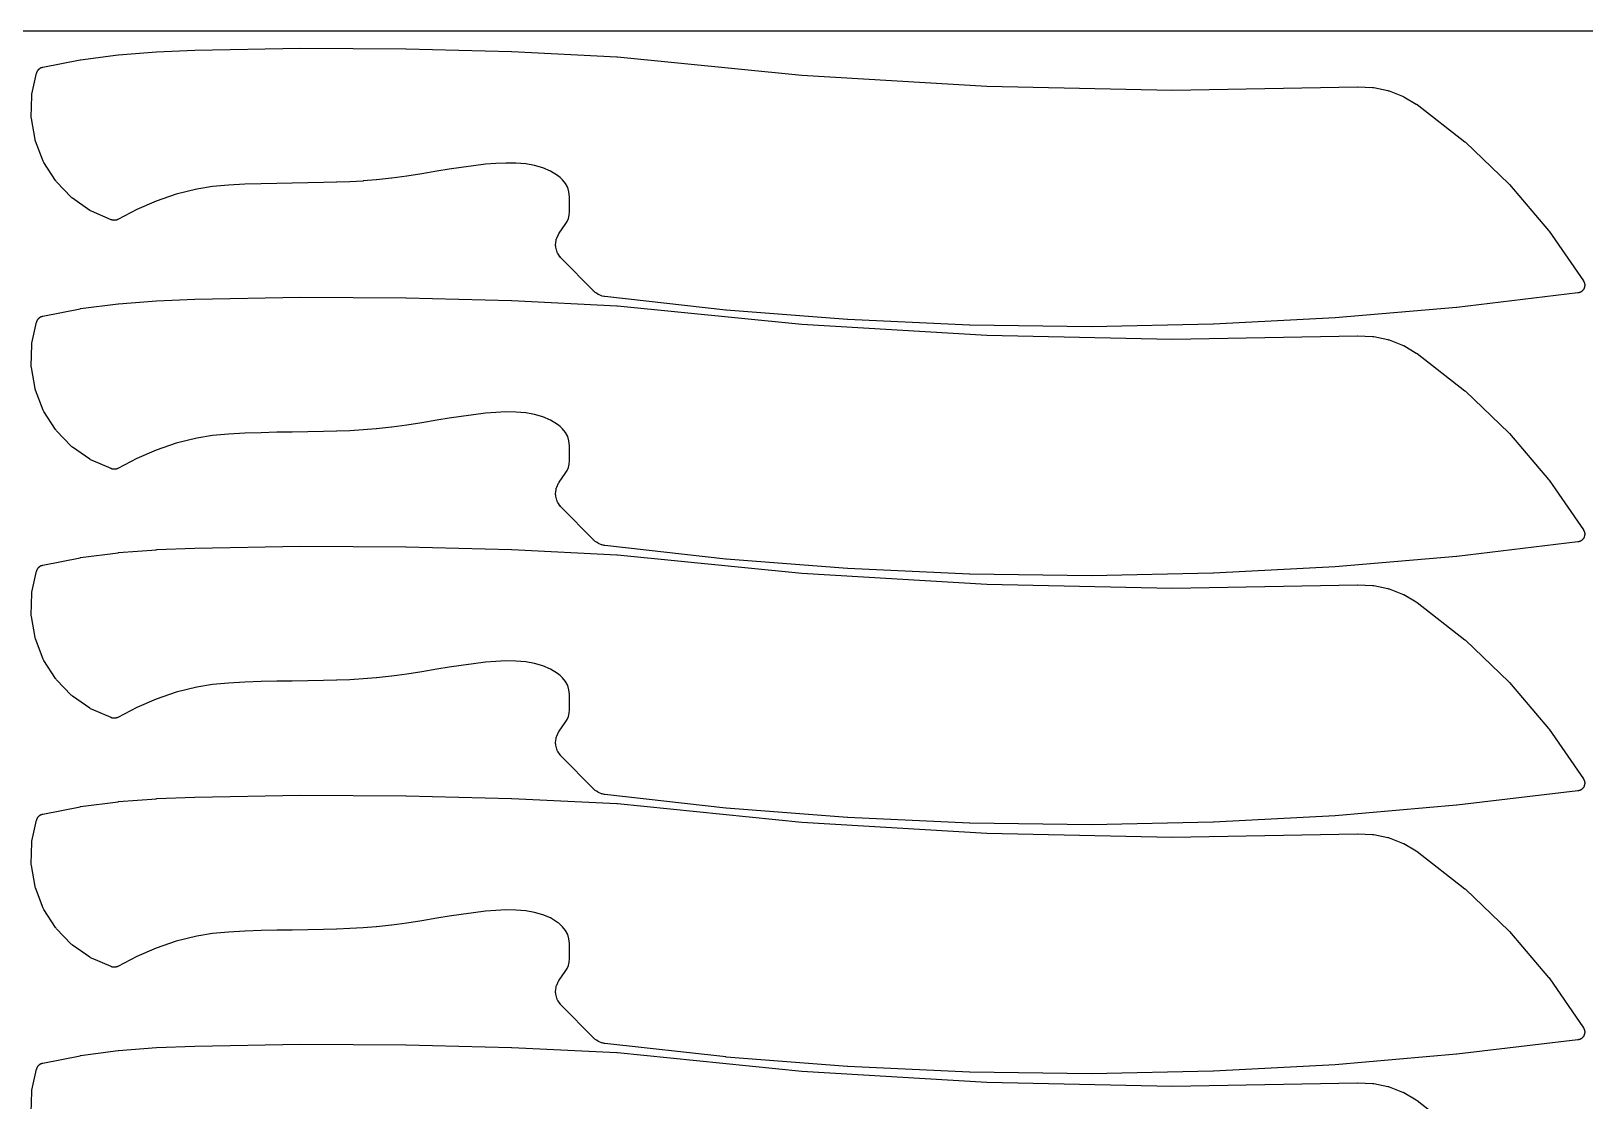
# Model space of a CAD drawing. Header units: metres. Extents: x 0 to 3000, y 0 to 1100.
# Drawn here: x 1198.3 to 1597.8, y 825 to 1100 of the extents above; entities that cross this region are included whole.
import ezdxf

# ---------------------------------------------------------------- set-up
doc = ezdxf.new("R2010")
doc.units = ezdxf.units.M

msp = doc.modelspace()

# ---------------------------------------------------------------- linework, layer by layer
at = {"color": 7}
msp.add_lwpolyline([(0, 0), (3000, 0), (3000, 1100), (0, 1100), (0, 0)], close=True, dxfattribs=at)
at = {"color": 1}
for points in [[(1334.48, 1041.76), (1334.47, 1041.78), (1334.45, 1041.79), (1334.41, 1041.86), (1334.36, 1041.92), (1333.76, 1042.79), (1333.67, 1042.94), (1333.59, 1043.1), (1333.53, 1043.26), (1333.48, 1043.43), (1333.22, 1044.42), (1333.18, 1044.64), (1333.16, 1044.87), (1333.17, 1045.1), (1333.26, 1046.12), (1333.29, 1046.29), (1333.33, 1046.47), (1333.38, 1046.63), (1333.45, 1046.79), (1333.9, 1047.75), (1333.94, 1047.82), (1333.97, 1047.89), (1333.98, 1047.9), (1333.99, 1047.92), (1334.04, 1047.99), (1334.08, 1048.05), (1335.65, 1050.27), (1336.13, 1051.05), (1336.44, 1051.83), (1336.64, 1052.65), (1336.71, 1053.56), (1336.71, 1057.43), (1336.59, 1058.68), (1336.26, 1059.77), (1335.74, 1060.78), (1334.97, 1061.75), (1334.69, 1062.03), (1334.35, 1062.35), (1333.99, 1062.65), (1333.68, 1062.9), (1331.86, 1064.02), (1329.89, 1064.85), (1327.74, 1065.45), (1325.49, 1065.84), (1322.93, 1066.06), (1320.35, 1066.09), (1317.75, 1065.98), (1315.13, 1065.75), (1312.02, 1065.39), (1308.9, 1064.96), (1305.77, 1064.47), (1302.63, 1063.96), (1298.79, 1063.32), (1298.77, 1063.32), (1294.93, 1062.71), (1294.89, 1062.71), (1291.04, 1062.17), (1290.99, 1062.17), (1287.13, 1061.74), (1287.07, 1061.73), (1283.71, 1061.47), (1283.66, 1061.46), (1280.29, 1061.28), (1280.25, 1061.28), (1276.88, 1061.16), (1276.86, 1061.16), (1273.49, 1061.08), (1273.48, 1061.08), (1269.48, 1061), (1269.47, 1061), (1265.47, 1060.93), (1261.47, 1060.86), (1257.47, 1060.77), (1253.25, 1060.65), (1249.07, 1060.42), (1244.95, 1060.02), (1240.91, 1059.38), (1235.65, 1058.08), (1230.51, 1056.3), (1225.5, 1054.12), (1220.6, 1051.58), (1220.6, 1051.57), (1220.59, 1051.57), (1220.51, 1051.53), (1220.42, 1051.5), (1220.42, 1051.49), (1220.41, 1051.49), (1220.32, 1051.46), (1220.24, 1051.43), (1220.23, 1051.43), (1220.23, 1051.43), (1220.14, 1051.41), (1220.05, 1051.39), (1220.04, 1051.39), (1220.03, 1051.38), (1219.94, 1051.37), (1219.85, 1051.36), (1219.85, 1051.36), (1219.84, 1051.36), (1219.75, 1051.36), (1219.65, 1051.35), (1219.65, 1051.35), (1219.64, 1051.35), (1219.55, 1051.36), (1219.46, 1051.37), (1219.45, 1051.37), (1219.45, 1051.37), (1219.36, 1051.38), (1219.26, 1051.4), (1219.26, 1051.4), (1219.25, 1051.4), (1219.16, 1051.42), (1219.08, 1051.45), (1219.07, 1051.45), (1219.06, 1051.45), (1218.98, 1051.48), (1218.89, 1051.51), (1218.89, 1051.52), (1218.88, 1051.52), (1213.81, 1053.73), (1213.63, 1053.82), (1213.46, 1053.92), (1208.96, 1057.05), (1208.81, 1057.17), (1208.66, 1057.31), (1204.86, 1061.26), (1204.73, 1061.41), (1204.62, 1061.57), (1201.63, 1066.23), (1201.54, 1066.4), (1201.46, 1066.58), (1199.45, 1071.74), (1199.39, 1071.93), (1199.34, 1072.12), (1198.39, 1077.52), (1198.37, 1077.71), (1198.36, 1077.91), (1198.49, 1083.39), (1198.5, 1083.59), (1198.54, 1083.78), (1199.74, 1089.18), (1199.76, 1089.26), (1199.78, 1089.33), (1199.79, 1089.35), (1199.79, 1089.37), (1199.82, 1089.44), (1199.84, 1089.51), (1199.85, 1089.53), (1199.86, 1089.56), (1199.9, 1089.62), (1199.93, 1089.69), (1199.94, 1089.71), (1199.95, 1089.73), (1199.99, 1089.79), (1200.03, 1089.86), (1200.04, 1089.88), (1200.06, 1089.9), (1200.1, 1089.96), (1200.15, 1090.02), (1200.16, 1090.03), (1200.18, 1090.05), (1200.23, 1090.11), (1200.28, 1090.16), (1200.3, 1090.18), (1200.31, 1090.2), (1200.37, 1090.24), (1200.42, 1090.29), (1200.44, 1090.31), (1200.46, 1090.32), (1200.52, 1090.37), (1200.58, 1090.41), (1200.6, 1090.42), (1200.62, 1090.44), (1200.69, 1090.47), (1200.75, 1090.51), (1200.77, 1090.52), (1200.79, 1090.53), (1200.86, 1090.56), (1200.93, 1090.6), (1200.95, 1090.6), (1200.97, 1090.61), (1201.04, 1090.64), (1201.11, 1090.66), (1201.13, 1090.67), (1201.16, 1090.68), (1201.23, 1090.69), (1201.3, 1090.71), (1210.9, 1092.63), (1211.03, 1092.65), (1220.69, 1093.92), (1220.8, 1093.93), (1230.53, 1094.69), (1230.6, 1094.7), (1240.4, 1095.1), (1240.42, 1095.1), (1240.45, 1095.1), (1267.55, 1095.57), (1267.59, 1095.57), (1294.69, 1095.44), (1294.73, 1095.44), (1321.83, 1094.72), (1321.87, 1094.72), (1348.94, 1093.41), (1348.99, 1093.41), (1349.05, 1093.41), (1396.48, 1088.67), (1444.01, 1085.8), (1491.62, 1084.8), (1539.29, 1085.67), (1539.35, 1085.67), (1539.41, 1085.67), (1543.15, 1085.51), (1543.31, 1085.49), (1543.47, 1085.47), (1547.11, 1084.71), (1547.27, 1084.67), (1547.42, 1084.62), (1550.89, 1083.28), (1551.04, 1083.21), (1551.18, 1083.14), (1554.41, 1081.25), (1554.44, 1081.23), (1554.47, 1081.21), (1554.52, 1081.17), (1554.57, 1081.14), (1554.6, 1081.12), (1554.63, 1081.1), (1566.88, 1071.55), (1567.03, 1071.41), (1578.22, 1060.7), (1578.36, 1060.55), (1588.41, 1048.76), (1588.54, 1048.6), (1597.37, 1035.82), (1597.41, 1035.74), (1597.46, 1035.66), (1597.47, 1035.65), (1597.47, 1035.65), (1597.51, 1035.57), (1597.55, 1035.48), (1597.55, 1035.48), (1597.56, 1035.47), (1597.59, 1035.39), (1597.62, 1035.3), (1597.62, 1035.29), (1597.62, 1035.29), (1597.65, 1035.2), (1597.67, 1035.11), (1597.67, 1035.1), (1597.68, 1035.1), (1597.69, 1035.01), (1597.71, 1034.92), (1597.71, 1034.91), (1597.71, 1034.91), (1597.71, 1034.81), (1597.72, 1034.72), (1597.72, 1034.71), (1597.72, 1034.71), (1597.72, 1034.62), (1597.71, 1034.52), (1597.71, 1034.52), (1597.71, 1034.51), (1597.7, 1034.42), (1597.69, 1034.33), (1597.69, 1034.32), (1597.69, 1034.32), (1597.67, 1034.23), (1597.65, 1034.14), (1597.64, 1034.13), (1597.64, 1034.13), (1597.61, 1034.04), (1597.58, 1033.95), (1597.58, 1033.95), (1597.58, 1033.94), (1597.54, 1033.86), (1597.5, 1033.77), (1597.5, 1033.77), (1597.5, 1033.76), (1597.45, 1033.68), (1597.41, 1033.6), (1597.4, 1033.6), (1597.4, 1033.59), (1597.35, 1033.52), (1597.29, 1033.44), (1597.29, 1033.44), (1597.28, 1033.43), (1597.22, 1033.36), (1597.16, 1033.29), (1597.16, 1033.29), (1597.16, 1033.29), (1597.09, 1033.22), (1597.02, 1033.16), (1597.02, 1033.16), (1597.01, 1033.15), (1596.94, 1033.1), (1596.86, 1033.04), (1596.86, 1033.04), (1596.86, 1033.03), (1596.78, 1032.98), (1596.7, 1032.93), (1596.69, 1032.93), (1596.69, 1032.93), (1596.61, 1032.89), (1596.52, 1032.85), (1596.52, 1032.85), (1596.51, 1032.84), (1596.43, 1032.81), (1596.34, 1032.78), (1596.33, 1032.78), (1596.33, 1032.77), (1596.24, 1032.75), (1596.15, 1032.73), (1596.14, 1032.72), (1596.14, 1032.72), (1596.05, 1032.71), (1595.96, 1032.69), (1564.85, 1028.98), (1564.78, 1028.98), (1533.6, 1026.29), (1533.53, 1026.29), (1502.29, 1024.63), (1502.22, 1024.63), (1470.95, 1024), (1470.89, 1024), (1439.61, 1024.4), (1439.55, 1024.4), (1408.29, 1025.82), (1408.23, 1025.83), (1377.02, 1028.28), (1376.96, 1028.29), (1345.82, 1031.77), (1345.82, 1031.77), (1345.82, 1031.77), (1345.72, 1031.78), (1345.63, 1031.8), (1345.63, 1031.8), (1345.63, 1031.8), (1345.14, 1031.9), (1344.97, 1031.94), (1344.82, 1032), (1344.35, 1032.18), (1344.2, 1032.25), (1344.06, 1032.33), (1343.63, 1032.59), (1343.49, 1032.68), (1343.36, 1032.78), (1342.98, 1033.11), (1342.92, 1033.17), (1342.86, 1033.22), (1334.59, 1041.65), (1334.53, 1041.71), (1334.48, 1041.76)], [(1334.48, 977.76), (1334.47, 977.78), (1334.45, 977.79), (1334.41, 977.86), (1334.36, 977.92), (1333.76, 978.79), (1333.67, 978.94), (1333.59, 979.1), (1333.53, 979.26), (1333.48, 979.43), (1333.22, 980.42), (1333.18, 980.64), (1333.16, 980.87), (1333.17, 981.1), (1333.26, 982.12), (1333.29, 982.29), (1333.33, 982.47), (1333.38, 982.63), (1333.45, 982.79), (1333.9, 983.75), (1333.94, 983.82), (1333.97, 983.89), (1333.98, 983.9), (1333.99, 983.92), (1334.04, 983.99), (1334.08, 984.05), (1335.65, 986.27), (1336.13, 987.05), (1336.44, 987.83), (1336.64, 988.65), (1336.71, 989.56), (1336.71, 993.43), (1336.59, 994.68), (1336.26, 995.77), (1335.74, 996.78), (1334.97, 997.75), (1334.69, 998.03), (1334.35, 998.35), (1333.99, 998.65), (1333.68, 998.9), (1331.86, 1000.02), (1329.89, 1000.85), (1327.74, 1001.45), (1325.49, 1001.84), (1322.93, 1002.06), (1320.35, 1002.09), (1317.75, 1001.98), (1315.13, 1001.75), (1312.02, 1001.39), (1308.9, 1000.96), (1305.77, 1000.47), (1302.63, 999.96), (1298.79, 999.32), (1298.77, 999.32), (1294.93, 998.71), (1294.89, 998.71), (1291.04, 998.17), (1290.99, 998.17), (1287.13, 997.74), (1287.07, 997.73), (1283.71, 997.47), (1283.66, 997.46), (1280.29, 997.28), (1280.25, 997.28), (1276.88, 997.16), (1276.86, 997.16), (1273.49, 997.08), (1273.48, 997.08), (1269.48, 997), (1269.47, 997), (1265.47, 996.93), (1261.47, 996.86), (1257.47, 996.77), (1253.25, 996.65), (1249.07, 996.42), (1244.95, 996.02), (1240.91, 995.38), (1235.65, 994.08), (1230.51, 992.3), (1225.5, 990.12), (1220.6, 987.58), (1220.6, 987.57), (1220.59, 987.57), (1220.51, 987.53), (1220.42, 987.5), (1220.42, 987.49), (1220.41, 987.49), (1220.32, 987.46), (1220.24, 987.43), (1220.23, 987.43), (1220.23, 987.43), (1220.14, 987.41), (1220.05, 987.39), (1220.04, 987.39), (1220.03, 987.38), (1219.94, 987.37), (1219.85, 987.36), (1219.85, 987.36), (1219.84, 987.36), (1219.75, 987.36), (1219.65, 987.35), (1219.65, 987.35), (1219.64, 987.35), (1219.55, 987.36), (1219.46, 987.37), (1219.45, 987.37), (1219.45, 987.37), (1219.36, 987.38), (1219.26, 987.4), (1219.26, 987.4), (1219.25, 987.4), (1219.16, 987.42), (1219.08, 987.45), (1219.07, 987.45), (1219.06, 987.45), (1218.98, 987.48), (1218.89, 987.51), (1218.89, 987.52), (1218.88, 987.52), (1213.81, 989.73), (1213.63, 989.82), (1213.46, 989.92), (1208.96, 993.05), (1208.81, 993.17), (1208.66, 993.31), (1204.86, 997.26), (1204.73, 997.41), (1204.62, 997.57), (1201.63, 1002.23), (1201.54, 1002.4), (1201.46, 1002.58), (1199.45, 1007.74), (1199.39, 1007.93), (1199.34, 1008.12), (1198.39, 1013.52), (1198.37, 1013.71), (1198.36, 1013.91), (1198.49, 1019.39), (1198.5, 1019.59), (1198.54, 1019.78), (1199.74, 1025.18), (1199.76, 1025.26), (1199.78, 1025.33), (1199.79, 1025.35), (1199.79, 1025.37), (1199.82, 1025.44), (1199.84, 1025.51), (1199.85, 1025.53), (1199.86, 1025.56), (1199.9, 1025.62), (1199.93, 1025.69), (1199.94, 1025.71), (1199.95, 1025.73), (1199.99, 1025.79), (1200.03, 1025.86), (1200.04, 1025.88), (1200.06, 1025.9), (1200.1, 1025.96), (1200.15, 1026.02), (1200.16, 1026.03), (1200.18, 1026.05), (1200.23, 1026.11), (1200.28, 1026.16), (1200.3, 1026.18), (1200.31, 1026.2), (1200.37, 1026.24), (1200.42, 1026.29), (1200.44, 1026.31), (1200.46, 1026.32), (1200.52, 1026.37), (1200.58, 1026.41), (1200.6, 1026.42), (1200.62, 1026.44), (1200.69, 1026.47), (1200.75, 1026.51), (1200.77, 1026.52), (1200.79, 1026.53), (1200.86, 1026.56), (1200.93, 1026.6), (1200.95, 1026.6), (1200.97, 1026.61), (1201.04, 1026.64), (1201.11, 1026.66), (1201.13, 1026.67), (1201.16, 1026.68), (1201.23, 1026.69), (1201.3, 1026.71), (1210.9, 1028.63), (1211.03, 1028.65), (1220.69, 1029.92), (1220.8, 1029.93), (1230.53, 1030.69), (1230.6, 1030.7), (1240.4, 1031.1), (1240.42, 1031.1), (1240.45, 1031.1), (1267.55, 1031.57), (1267.59, 1031.57), (1294.69, 1031.44), (1294.73, 1031.44), (1321.83, 1030.72), (1321.87, 1030.72), (1348.94, 1029.41), (1348.99, 1029.41), (1349.05, 1029.41), (1396.48, 1024.67), (1444.01, 1021.8), (1491.62, 1020.8), (1539.29, 1021.67), (1539.35, 1021.67), (1539.41, 1021.67), (1543.15, 1021.51), (1543.31, 1021.49), (1543.47, 1021.47), (1547.11, 1020.71), (1547.27, 1020.67), (1547.42, 1020.62), (1550.89, 1019.28), (1551.04, 1019.21), (1551.18, 1019.14), (1554.41, 1017.25), (1554.44, 1017.23), (1554.47, 1017.21), (1554.52, 1017.17), (1554.57, 1017.14), (1554.6, 1017.12), (1554.63, 1017.1), (1566.88, 1007.55), (1567.03, 1007.41), (1578.22, 996.7), (1578.36, 996.55), (1588.41, 984.76), (1588.54, 984.6), (1597.37, 971.82), (1597.41, 971.74), (1597.46, 971.66), (1597.47, 971.65), (1597.47, 971.65), (1597.51, 971.57), (1597.55, 971.48), (1597.55, 971.48), (1597.56, 971.47), (1597.59, 971.39), (1597.62, 971.3), (1597.62, 971.29), (1597.62, 971.29), (1597.65, 971.2), (1597.67, 971.11), (1597.67, 971.1), (1597.68, 971.1), (1597.69, 971.01), (1597.71, 970.92), (1597.71, 970.91), (1597.71, 970.91), (1597.71, 970.81), (1597.72, 970.72), (1597.72, 970.71), (1597.72, 970.71), (1597.72, 970.62), (1597.71, 970.52), (1597.71, 970.52), (1597.71, 970.51), (1597.7, 970.42), (1597.69, 970.33), (1597.69, 970.32), (1597.69, 970.32), (1597.67, 970.23), (1597.65, 970.14), (1597.64, 970.13), (1597.64, 970.13), (1597.61, 970.04), (1597.58, 969.95), (1597.58, 969.95), (1597.58, 969.94), (1597.54, 969.86), (1597.5, 969.77), (1597.5, 969.77), (1597.5, 969.76), (1597.45, 969.68), (1597.41, 969.6), (1597.4, 969.6), (1597.4, 969.59), (1597.35, 969.52), (1597.29, 969.44), (1597.29, 969.44), (1597.28, 969.43), (1597.22, 969.36), (1597.16, 969.29), (1597.16, 969.29), (1597.16, 969.29), (1597.09, 969.22), (1597.02, 969.16), (1597.02, 969.16), (1597.01, 969.15), (1596.94, 969.1), (1596.86, 969.04), (1596.86, 969.04), (1596.86, 969.03), (1596.78, 968.98), (1596.7, 968.93), (1596.69, 968.93), (1596.69, 968.93), (1596.61, 968.89), (1596.52, 968.85), (1596.52, 968.85), (1596.51, 968.84), (1596.43, 968.81), (1596.34, 968.78), (1596.33, 968.78), (1596.33, 968.77), (1596.24, 968.75), (1596.15, 968.73), (1596.14, 968.72), (1596.14, 968.72), (1596.05, 968.71), (1595.96, 968.69), (1564.85, 964.98), (1564.78, 964.98), (1533.6, 962.29), (1533.53, 962.29), (1502.29, 960.63), (1502.22, 960.63), (1470.95, 960), (1470.89, 960), (1439.61, 960.4), (1439.55, 960.4), (1408.29, 961.82), (1408.23, 961.83), (1377.02, 964.28), (1376.96, 964.29), (1345.82, 967.77), (1345.82, 967.77), (1345.82, 967.77), (1345.72, 967.78), (1345.63, 967.8), (1345.63, 967.8), (1345.63, 967.8), (1345.14, 967.9), (1344.97, 967.94), (1344.82, 968), (1344.35, 968.18), (1344.2, 968.25), (1344.06, 968.33), (1343.63, 968.59), (1343.49, 968.68), (1343.36, 968.78), (1342.98, 969.11), (1342.92, 969.17), (1342.86, 969.22), (1334.59, 977.65), (1334.53, 977.71), (1334.48, 977.76)], [(1334.48, 913.76), (1334.47, 913.78), (1334.45, 913.79), (1334.41, 913.86), (1334.36, 913.92), (1333.76, 914.79), (1333.67, 914.94), (1333.59, 915.1), (1333.53, 915.26), (1333.48, 915.43), (1333.22, 916.42), (1333.18, 916.64), (1333.16, 916.87), (1333.17, 917.1), (1333.26, 918.12), (1333.29, 918.29), (1333.33, 918.47), (1333.38, 918.63), (1333.45, 918.79), (1333.9, 919.75), (1333.94, 919.82), (1333.97, 919.89), (1333.98, 919.9), (1333.99, 919.92), (1334.04, 919.99), (1334.08, 920.05), (1335.65, 922.27), (1336.13, 923.05), (1336.44, 923.83), (1336.64, 924.65), (1336.71, 925.56), (1336.71, 929.43), (1336.59, 930.68), (1336.26, 931.77), (1335.74, 932.78), (1334.97, 933.75), (1334.69, 934.03), (1334.35, 934.35), (1333.99, 934.65), (1333.68, 934.9), (1331.86, 936.02), (1329.89, 936.85), (1327.74, 937.45), (1325.49, 937.84), (1322.93, 938.06), (1320.35, 938.09), (1317.75, 937.98), (1315.13, 937.75), (1312.02, 937.39), (1308.9, 936.96), (1305.77, 936.47), (1302.63, 935.96), (1298.79, 935.32), (1298.77, 935.32), (1294.93, 934.71), (1294.89, 934.71), (1291.04, 934.17), (1290.99, 934.17), (1287.13, 933.74), (1287.07, 933.73), (1283.71, 933.47), (1283.66, 933.46), (1280.29, 933.28), (1280.25, 933.28), (1276.88, 933.16), (1276.86, 933.16), (1273.49, 933.08), (1273.48, 933.08), (1269.48, 933), (1269.47, 933), (1265.47, 932.93), (1261.47, 932.86), (1257.47, 932.77), (1253.25, 932.65), (1249.07, 932.42), (1244.95, 932.02), (1240.91, 931.38), (1235.65, 930.08), (1230.51, 928.3), (1225.5, 926.12), (1220.6, 923.58), (1220.6, 923.57), (1220.59, 923.57), (1220.51, 923.53), (1220.42, 923.5), (1220.42, 923.49), (1220.41, 923.49), (1220.32, 923.46), (1220.24, 923.43), (1220.23, 923.43), (1220.23, 923.43), (1220.14, 923.41), (1220.05, 923.39), (1220.04, 923.39), (1220.03, 923.38), (1219.94, 923.37), (1219.85, 923.36), (1219.85, 923.36), (1219.84, 923.36), (1219.75, 923.36), (1219.65, 923.35), (1219.65, 923.35), (1219.64, 923.35), (1219.55, 923.36), (1219.46, 923.37), (1219.45, 923.37), (1219.45, 923.37), (1219.36, 923.38), (1219.26, 923.4), (1219.26, 923.4), (1219.25, 923.4), (1219.16, 923.42), (1219.08, 923.45), (1219.07, 923.45), (1219.06, 923.45), (1218.98, 923.48), (1218.89, 923.51), (1218.89, 923.52), (1218.88, 923.52), (1213.81, 925.73), (1213.63, 925.82), (1213.46, 925.92), (1208.96, 929.05), (1208.81, 929.17), (1208.66, 929.31), (1204.86, 933.26), (1204.73, 933.41), (1204.62, 933.57), (1201.63, 938.23), (1201.54, 938.4), (1201.46, 938.58), (1199.45, 943.74), (1199.39, 943.93), (1199.34, 944.12), (1198.39, 949.52), (1198.37, 949.71), (1198.36, 949.91), (1198.49, 955.39), (1198.5, 955.59), (1198.54, 955.78), (1199.74, 961.18), (1199.76, 961.26), (1199.78, 961.33), (1199.79, 961.35), (1199.79, 961.37), (1199.82, 961.44), (1199.84, 961.51), (1199.85, 961.53), (1199.86, 961.56), (1199.9, 961.62), (1199.93, 961.69), (1199.94, 961.71), (1199.95, 961.73), (1199.99, 961.79), (1200.03, 961.86), (1200.04, 961.88), (1200.06, 961.9), (1200.1, 961.96), (1200.15, 962.02), (1200.16, 962.03), (1200.18, 962.05), (1200.23, 962.11), (1200.28, 962.16), (1200.3, 962.18), (1200.31, 962.2), (1200.37, 962.24), (1200.42, 962.29), (1200.44, 962.31), (1200.46, 962.32), (1200.52, 962.37), (1200.58, 962.41), (1200.6, 962.42), (1200.62, 962.44), (1200.69, 962.47), (1200.75, 962.51), (1200.77, 962.52), (1200.79, 962.53), (1200.86, 962.56), (1200.93, 962.6), (1200.95, 962.6), (1200.97, 962.61), (1201.04, 962.64), (1201.11, 962.66), (1201.13, 962.67), (1201.16, 962.68), (1201.23, 962.69), (1201.3, 962.71), (1210.9, 964.63), (1211.03, 964.65), (1220.69, 965.92), (1220.8, 965.93), (1230.53, 966.69), (1230.6, 966.7), (1240.4, 967.1), (1240.42, 967.1), (1240.45, 967.1), (1267.55, 967.57), (1267.59, 967.57), (1294.69, 967.44), (1294.73, 967.44), (1321.83, 966.72), (1321.87, 966.72), (1348.94, 965.41), (1348.99, 965.41), (1349.05, 965.41), (1396.48, 960.67), (1444.01, 957.8), (1491.62, 956.8), (1539.29, 957.67), (1539.35, 957.67), (1539.41, 957.67), (1543.15, 957.51), (1543.31, 957.49), (1543.47, 957.47), (1547.11, 956.71), (1547.27, 956.67), (1547.42, 956.62), (1550.89, 955.28), (1551.04, 955.21), (1551.18, 955.14), (1554.41, 953.25), (1554.44, 953.23), (1554.47, 953.21), (1554.52, 953.17), (1554.57, 953.14), (1554.6, 953.12), (1554.63, 953.1), (1566.88, 943.55), (1567.03, 943.41), (1578.22, 932.7), (1578.36, 932.55), (1588.41, 920.76), (1588.54, 920.6), (1597.37, 907.82), (1597.41, 907.74), (1597.46, 907.66), (1597.47, 907.65), (1597.47, 907.65), (1597.51, 907.57), (1597.55, 907.48), (1597.55, 907.48), (1597.56, 907.47), (1597.59, 907.39), (1597.62, 907.3), (1597.62, 907.29), (1597.62, 907.29), (1597.65, 907.2), (1597.67, 907.11), (1597.67, 907.1), (1597.68, 907.1), (1597.69, 907.01), (1597.71, 906.92), (1597.71, 906.91), (1597.71, 906.91), (1597.71, 906.81), (1597.72, 906.72), (1597.72, 906.71), (1597.72, 906.71), (1597.72, 906.62), (1597.71, 906.52), (1597.71, 906.52), (1597.71, 906.51), (1597.7, 906.42), (1597.69, 906.33), (1597.69, 906.32), (1597.69, 906.32), (1597.67, 906.23), (1597.65, 906.14), (1597.64, 906.13), (1597.64, 906.13), (1597.61, 906.04), (1597.58, 905.95), (1597.58, 905.95), (1597.58, 905.94), (1597.54, 905.86), (1597.5, 905.77), (1597.5, 905.77), (1597.5, 905.76), (1597.45, 905.68), (1597.41, 905.6), (1597.4, 905.6), (1597.4, 905.59), (1597.35, 905.52), (1597.29, 905.44), (1597.29, 905.44), (1597.28, 905.43), (1597.22, 905.36), (1597.16, 905.29), (1597.16, 905.29), (1597.16, 905.29), (1597.09, 905.22), (1597.02, 905.16), (1597.02, 905.16), (1597.01, 905.15), (1596.94, 905.1), (1596.86, 905.04), (1596.86, 905.04), (1596.86, 905.03), (1596.78, 904.98), (1596.7, 904.93), (1596.69, 904.93), (1596.69, 904.93), (1596.61, 904.89), (1596.52, 904.85), (1596.52, 904.85), (1596.51, 904.84), (1596.43, 904.81), (1596.34, 904.78), (1596.33, 904.78), (1596.33, 904.77), (1596.24, 904.75), (1596.15, 904.73), (1596.14, 904.72), (1596.14, 904.72), (1596.05, 904.71), (1595.96, 904.69), (1564.85, 900.98), (1564.78, 900.98), (1533.6, 898.29), (1533.53, 898.29), (1502.29, 896.63), (1502.22, 896.63), (1470.95, 896), (1470.89, 896), (1439.61, 896.4), (1439.55, 896.4), (1408.29, 897.82), (1408.23, 897.83), (1377.02, 900.28), (1376.96, 900.29), (1345.82, 903.77), (1345.82, 903.77), (1345.82, 903.77), (1345.72, 903.78), (1345.63, 903.8), (1345.63, 903.8), (1345.63, 903.8), (1345.14, 903.9), (1344.97, 903.94), (1344.82, 904), (1344.35, 904.18), (1344.2, 904.25), (1344.06, 904.33), (1343.63, 904.59), (1343.49, 904.68), (1343.36, 904.78), (1342.98, 905.11), (1342.92, 905.17), (1342.86, 905.22), (1334.59, 913.65), (1334.53, 913.71), (1334.48, 913.76)], [(1334.48, 849.76), (1334.47, 849.78), (1334.45, 849.79), (1334.41, 849.86), (1334.36, 849.92), (1333.76, 850.79), (1333.67, 850.94), (1333.59, 851.1), (1333.53, 851.26), (1333.48, 851.43), (1333.22, 852.42), (1333.18, 852.64), (1333.16, 852.87), (1333.17, 853.1), (1333.26, 854.12), (1333.29, 854.29), (1333.33, 854.47), (1333.38, 854.63), (1333.45, 854.79), (1333.9, 855.75), (1333.94, 855.82), (1333.97, 855.89), (1333.98, 855.9), (1333.99, 855.92), (1334.04, 855.99), (1334.08, 856.05), (1335.65, 858.27), (1336.13, 859.05), (1336.44, 859.83), (1336.64, 860.65), (1336.71, 861.56), (1336.71, 865.43), (1336.59, 866.68), (1336.26, 867.77), (1335.74, 868.78), (1334.97, 869.75), (1334.69, 870.03), (1334.35, 870.35), (1333.99, 870.65), (1333.68, 870.9), (1331.86, 872.02), (1329.89, 872.85), (1327.74, 873.45), (1325.49, 873.84), (1322.93, 874.06), (1320.35, 874.09), (1317.75, 873.98), (1315.13, 873.75), (1312.02, 873.39), (1308.9, 872.96), (1305.77, 872.47), (1302.63, 871.96), (1298.79, 871.32), (1298.77, 871.32), (1294.93, 870.71), (1294.89, 870.71), (1291.04, 870.17), (1290.99, 870.17), (1287.13, 869.74), (1287.07, 869.73), (1283.71, 869.47), (1283.66, 869.46), (1280.29, 869.28), (1280.25, 869.28), (1276.88, 869.16), (1276.86, 869.16), (1273.49, 869.08), (1273.48, 869.08), (1269.48, 869), (1269.47, 869), (1265.47, 868.93), (1261.47, 868.86), (1257.47, 868.77), (1253.25, 868.65), (1249.07, 868.42), (1244.95, 868.02), (1240.91, 867.38), (1235.65, 866.08), (1230.51, 864.3), (1225.5, 862.12), (1220.6, 859.58), (1220.6, 859.57), (1220.59, 859.57), (1220.51, 859.53), (1220.42, 859.5), (1220.42, 859.49), (1220.41, 859.49), (1220.32, 859.46), (1220.24, 859.43), (1220.23, 859.43), (1220.23, 859.43), (1220.14, 859.41), (1220.05, 859.39), (1220.04, 859.39), (1220.03, 859.38), (1219.94, 859.37), (1219.85, 859.36), (1219.85, 859.36), (1219.84, 859.36), (1219.75, 859.36), (1219.65, 859.35), (1219.65, 859.35), (1219.64, 859.35), (1219.55, 859.36), (1219.46, 859.37), (1219.45, 859.37), (1219.45, 859.37), (1219.36, 859.38), (1219.26, 859.4), (1219.26, 859.4), (1219.25, 859.4), (1219.16, 859.42), (1219.08, 859.45), (1219.07, 859.45), (1219.06, 859.45), (1218.98, 859.48), (1218.89, 859.51), (1218.89, 859.52), (1218.88, 859.52), (1213.81, 861.73), (1213.63, 861.82), (1213.46, 861.92), (1208.96, 865.05), (1208.81, 865.17), (1208.66, 865.31), (1204.86, 869.26), (1204.73, 869.41), (1204.62, 869.57), (1201.63, 874.23), (1201.54, 874.4), (1201.46, 874.58), (1199.45, 879.74), (1199.39, 879.93), (1199.34, 880.12), (1198.39, 885.52), (1198.37, 885.71), (1198.36, 885.91), (1198.49, 891.39), (1198.5, 891.59), (1198.54, 891.78), (1199.74, 897.18), (1199.76, 897.26), (1199.78, 897.33), (1199.79, 897.35), (1199.79, 897.37), (1199.82, 897.44), (1199.84, 897.51), (1199.85, 897.53), (1199.86, 897.56), (1199.9, 897.62), (1199.93, 897.69), (1199.94, 897.71), (1199.95, 897.73), (1199.99, 897.79), (1200.03, 897.86), (1200.04, 897.88), (1200.06, 897.9), (1200.1, 897.96), (1200.15, 898.02), (1200.16, 898.03), (1200.18, 898.05), (1200.23, 898.11), (1200.28, 898.16), (1200.3, 898.18), (1200.31, 898.2), (1200.37, 898.24), (1200.42, 898.29), (1200.44, 898.31), (1200.46, 898.32), (1200.52, 898.37), (1200.58, 898.41), (1200.6, 898.42), (1200.62, 898.44), (1200.69, 898.47), (1200.75, 898.51), (1200.77, 898.52), (1200.79, 898.53), (1200.86, 898.56), (1200.93, 898.6), (1200.95, 898.6), (1200.97, 898.61), (1201.04, 898.64), (1201.11, 898.66), (1201.13, 898.67), (1201.16, 898.68), (1201.23, 898.69), (1201.3, 898.71), (1210.9, 900.63), (1211.03, 900.65), (1220.69, 901.92), (1220.8, 901.93), (1230.53, 902.69), (1230.6, 902.7), (1240.4, 903.1), (1240.42, 903.1), (1240.45, 903.1), (1267.55, 903.57), (1267.59, 903.57), (1294.69, 903.44), (1294.73, 903.44), (1321.83, 902.72), (1321.87, 902.72), (1348.94, 901.41), (1348.99, 901.41), (1349.05, 901.41), (1396.48, 896.67), (1444.01, 893.8), (1491.62, 892.8), (1539.29, 893.67), (1539.35, 893.67), (1539.41, 893.67), (1543.15, 893.51), (1543.31, 893.49), (1543.47, 893.47), (1547.11, 892.71), (1547.27, 892.67), (1547.42, 892.62), (1550.89, 891.28), (1551.04, 891.21), (1551.18, 891.14), (1554.41, 889.25), (1554.44, 889.23), (1554.47, 889.21), (1554.52, 889.17), (1554.57, 889.14), (1554.6, 889.12), (1554.63, 889.1), (1566.88, 879.55), (1567.03, 879.41), (1578.22, 868.7), (1578.36, 868.55), (1588.41, 856.76), (1588.54, 856.6), (1597.37, 843.82), (1597.41, 843.74), (1597.46, 843.66), (1597.47, 843.65), (1597.47, 843.65), (1597.51, 843.57), (1597.55, 843.48), (1597.55, 843.48), (1597.56, 843.47), (1597.59, 843.39), (1597.62, 843.3), (1597.62, 843.29), (1597.62, 843.29), (1597.65, 843.2), (1597.67, 843.11), (1597.67, 843.1), (1597.68, 843.1), (1597.69, 843.01), (1597.71, 842.92), (1597.71, 842.91), (1597.71, 842.91), (1597.71, 842.81), (1597.72, 842.72), (1597.72, 842.71), (1597.72, 842.71), (1597.72, 842.62), (1597.71, 842.52), (1597.71, 842.52), (1597.71, 842.51), (1597.7, 842.42), (1597.69, 842.33), (1597.69, 842.32), (1597.69, 842.32), (1597.67, 842.23), (1597.65, 842.14), (1597.64, 842.13), (1597.64, 842.13), (1597.61, 842.04), (1597.58, 841.95), (1597.58, 841.95), (1597.58, 841.94), (1597.54, 841.86), (1597.5, 841.77), (1597.5, 841.77), (1597.5, 841.76), (1597.45, 841.68), (1597.41, 841.6), (1597.4, 841.6), (1597.4, 841.59), (1597.35, 841.52), (1597.29, 841.44), (1597.29, 841.44), (1597.28, 841.43), (1597.22, 841.36), (1597.16, 841.29), (1597.16, 841.29), (1597.16, 841.29), (1597.09, 841.22), (1597.02, 841.16), (1597.02, 841.16), (1597.01, 841.15), (1596.94, 841.1), (1596.86, 841.04), (1596.86, 841.04), (1596.86, 841.03), (1596.78, 840.98), (1596.7, 840.93), (1596.69, 840.93), (1596.69, 840.93), (1596.61, 840.89), (1596.52, 840.85), (1596.52, 840.85), (1596.51, 840.84), (1596.43, 840.81), (1596.34, 840.78), (1596.33, 840.78), (1596.33, 840.77), (1596.24, 840.75), (1596.15, 840.73), (1596.14, 840.72), (1596.14, 840.72), (1596.05, 840.71), (1595.96, 840.69), (1564.85, 836.98), (1564.78, 836.98), (1533.6, 834.29), (1533.53, 834.29), (1502.29, 832.63), (1502.22, 832.63), (1470.95, 832), (1470.89, 832), (1439.61, 832.4), (1439.55, 832.4), (1408.29, 833.82), (1408.23, 833.83), (1377.02, 836.28), (1376.96, 836.29), (1345.82, 839.77), (1345.82, 839.77), (1345.82, 839.77), (1345.72, 839.78), (1345.63, 839.8), (1345.63, 839.8), (1345.63, 839.8), (1345.14, 839.9), (1344.97, 839.94), (1344.82, 840), (1344.35, 840.18), (1344.2, 840.25), (1344.06, 840.33), (1343.63, 840.59), (1343.49, 840.68), (1343.36, 840.78), (1342.98, 841.11), (1342.92, 841.17), (1342.86, 841.22), (1334.59, 849.65), (1334.53, 849.71), (1334.48, 849.76)]]:
    msp.add_lwpolyline(points, close=True, dxfattribs=at)
msp.add_lwpolyline([(1198.36, 821.91), (1198.49, 827.39), (1198.5, 827.59), (1198.54, 827.78), (1199.74, 833.18), (1199.76, 833.26), (1199.78, 833.33), (1199.79, 833.35), (1199.79, 833.37), (1199.82, 833.44), (1199.84, 833.51), (1199.85, 833.53), (1199.86, 833.56), (1199.9, 833.62), (1199.93, 833.69), (1199.94, 833.71), (1199.95, 833.73), (1199.99, 833.79), (1200.03, 833.86), (1200.04, 833.88), (1200.06, 833.9), (1200.1, 833.96), (1200.15, 834.02), (1200.16, 834.03), (1200.18, 834.05), (1200.23, 834.11), (1200.28, 834.16), (1200.3, 834.18), (1200.31, 834.2), (1200.37, 834.24), (1200.42, 834.29), (1200.44, 834.31), (1200.46, 834.32), (1200.52, 834.37), (1200.58, 834.41), (1200.6, 834.42), (1200.62, 834.44), (1200.69, 834.47), (1200.75, 834.51), (1200.77, 834.52), (1200.79, 834.53), (1200.86, 834.56), (1200.93, 834.6), (1200.95, 834.6), (1200.97, 834.61), (1201.04, 834.64), (1201.11, 834.66), (1201.13, 834.67), (1201.16, 834.68), (1201.23, 834.69), (1201.3, 834.71), (1210.9, 836.63), (1211.03, 836.65), (1220.69, 837.92), (1220.8, 837.93), (1230.53, 838.69), (1230.6, 838.7), (1240.4, 839.1), (1240.42, 839.1), (1240.45, 839.1), (1267.55, 839.57), (1267.59, 839.57), (1294.69, 839.44), (1294.73, 839.44), (1321.83, 838.72), (1321.87, 838.72), (1348.94, 837.41), (1348.99, 837.41), (1349.05, 837.41), (1396.48, 832.67), (1444.01, 829.8), (1491.62, 828.8), (1539.29, 829.67), (1539.35, 829.67), (1539.41, 829.67), (1543.15, 829.51), (1543.31, 829.49), (1543.47, 829.47), (1547.11, 828.71), (1547.27, 828.67), (1547.42, 828.62), (1550.89, 827.28), (1551.04, 827.21), (1551.18, 827.14), (1554.41, 825.25), (1554.44, 825.23), (1554.47, 825.21), (1554.52, 825.17), (1554.57, 825.14), (1554.6, 825.12), (1554.63, 825.1), (1566.88, 815.55)], dxfattribs=at)

doc.saveas('drawing.dxf')
